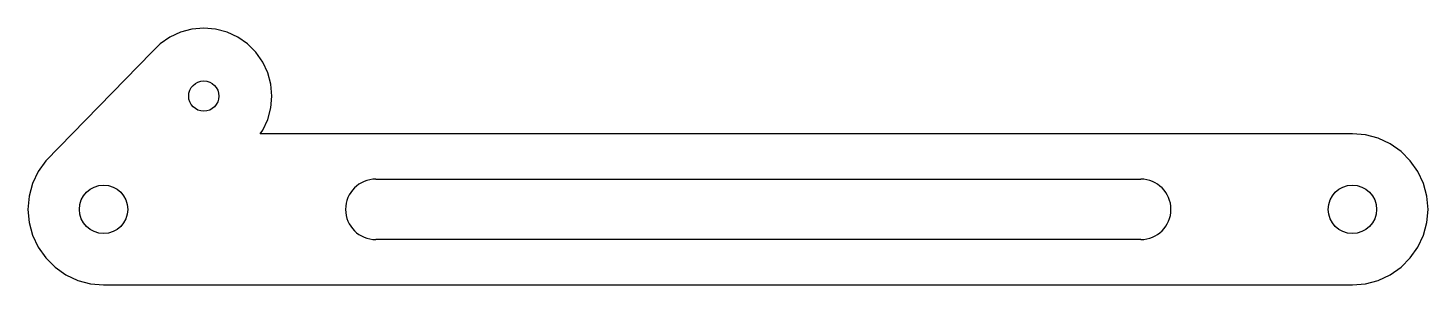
# Model space of a CAD drawing. Header units: millimetres. Extents: x -5 to 87.6, y -5 to 12.
import ezdxf

# ---------------------------------------------------------------- set-up
doc = ezdxf.new("R2010")
doc.units = ezdxf.units.MM

msp = doc.modelspace()

# ---------------------------------------------------------------- linework, layer by layer
for p, q in [((4.376, 11.387), (3.734, 10.937)), ((5.087, 11.718), (4.376, 11.387)), ((5.845, 11.921), (5.087, 11.718)), ((6.626, 11.99), (5.845, 11.921)), ((7.408, 11.921), (6.626, 11.99)), ((8.165, 11.718), (7.408, 11.921)), ((8.876, 11.387), (8.165, 11.718)), ((9.519, 10.937), (8.876, 11.387)), ((3.179, 10.382), (-3.83, 3.214)), ((3.734, 10.937), (3.179, 10.382)), ((10.073, 10.382), (9.519, 10.937)), ((10.523, 9.74), (10.073, 10.382)), ((10.855, 9.029), (10.523, 9.74)), ((11.058, 8.271), (10.855, 9.029)), ((11.126, 7.49), (11.058, 8.271)), ((11.058, 6.708), (11.126, 7.49)), ((10.855, 5.95), (11.058, 6.708)), ((10.523, 5.24), (10.855, 5.95)), ((10.356, 5), (10.523, 5.24)), ((82.588, 5), (10.356, 5)), ((83.456, 4.924), (82.588, 5)), ((84.298, 4.698), (83.456, 4.924)), ((85.088, 4.33), (84.298, 4.698)), ((85.802, 3.83), (85.088, 4.33)), ((86.418, 3.214), (85.802, 3.83)), ((-3.83, 3.214), (-4.33, 2.5)), ((86.918, 2.5), (86.418, 3.214)), ((-4.33, 2.5), (-4.698, 1.71)), ((18, 2), (68.588, 2)), ((87.286, 1.71), (86.918, 2.5)), ((-4.698, 1.71), (-4.924, 0.868)), ((87.512, 0.868), (87.286, 1.71)), ((-4.924, 0.868), (-5, 0)), ((-5, 0), (-4.924, -0.868)), ((87.588, 0), (87.512, 0.868)), ((87.512, -0.868), (87.588, 0)), ((-4.924, -0.868), (-4.698, -1.71)), ((87.286, -1.71), (87.512, -0.868)), ((-4.698, -1.71), (-4.33, -2.5)), ((86.918, -2.5), (87.286, -1.71)), ((-4.33, -2.5), (-3.83, -3.214)), ((68.588, -2), (18, -2)), ((86.418, -3.214), (86.918, -2.5)), ((-3.83, -3.214), (-3.214, -3.83)), ((85.802, -3.83), (86.418, -3.214)), ((-3.214, -3.83), (-2.5, -4.33)), ((-2.5, -4.33), (-1.71, -4.698)), ((84.298, -4.698), (85.088, -4.33)), ((85.088, -4.33), (85.802, -3.83)), ((-1.71, -4.698), (-0.868, -4.924)), ((-0.868, -4.924), (0, -5)), ((0, -5), (82.588, -5)), ((82.588, -5), (83.456, -4.924)), ((83.456, -4.924), (84.298, -4.698))]:
    msp.add_line(p, q)
for centre, radius in [((6.626, 7.49), 1), ((0, 0), 1.6), ((82.588, 0), 1.6)]:
    msp.add_circle(centre, radius)
for centre, start, end in [((18, 0), 90, 270), ((68.588, 0), -90, 90)]:
    msp.add_arc(centre, 2, start, end)

doc.saveas('drawing.dxf')
